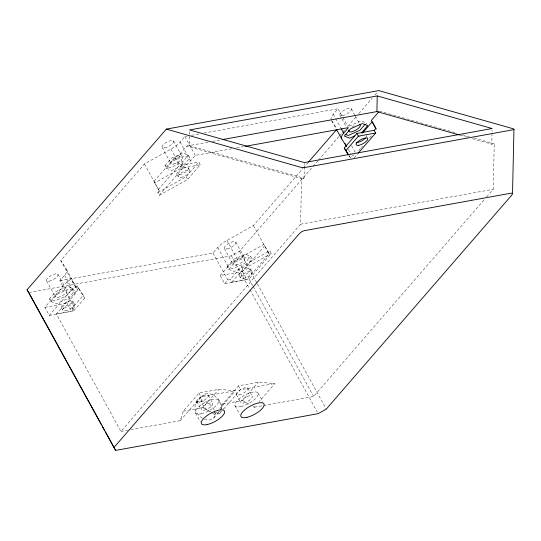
<?xml version="1.0" encoding="UTF-8"?>
<svg xmlns="http://www.w3.org/2000/svg" width="541" height="541" viewBox="0 0 541 541"><rect width="100%" height="100%" fill="white"/><g stroke="black" fill="none" stroke-linecap="round" stroke-linejoin="round"><path stroke-width="0.41" stroke-dasharray="2.71 2.03" d="M189.492 131.598L189.181 145.617L304.049 178.232L304.38 163.389M44.835 307.322L67.064 303.291L74.983 294.162A16.433 5.782 -28.8 0 0 76.957 288.36L71.162 279.352L67.111 281.631L44.835 307.322L49.285 315.41L71.554 289.719L75.605 287.44L77.079 285.749L78.56 288.441L56.399 314.003L120.947 431.414L300.566 224.224L301.58 178.679L186.713 146.063L178.686 155.321L174.628 157.6L153.942 181.465L159.27 190.932L157.81 192.637L159.284 195.321L187.653 179.402L200.312 164.795L198.831 162.097L181.546 165.235L183.027 167.933L159.284 195.321M486.596 196.944L493.23 189.289L494.244 143.75L491.776 144.197L492.087 130.178M130.827 429.622L180.227 420.668L183.189 411.234L199.02 392.976L218.78 389.392L235.389 390.663L219.139 409.402M212.714 413.209L214.811 414.399L219.747 413.5L220.491 411.146M220.735 410.362L222.716 404.073L238.54 385.814L258.3 382.23L274.909 383.495L259.207 401.611M75.605 287.44L60.788 260.485L144.454 163.97L170.942 149.113A16.433 5.782 -28.8 0 0 180.153 141.999L184.9 136.521L187.389 136.068M49.285 315.41L71.513 311.379L74.678 307.728L59.855 280.765L64.602 275.288A16.433 5.782 -28.8 0 0 66.584 269.486L60.788 260.485M49.427 298.909L55.757 291.606L67.476 286.399L72.873 288.502L74.354 291.193L68.024 298.497L56.298 303.704L50.908 301.601L49.427 298.909L54.817 301.006L66.536 295.805L72.873 288.502M164.971 165.614L171.308 158.31L183.027 153.11L188.417 155.213L189.905 157.904L183.568 165.208L171.849 170.415L166.459 168.312L164.971 165.614L170.368 167.717L182.087 162.516L188.417 155.213M50.908 301.601L57.238 294.297L68.964 289.097L74.354 291.193M166.459 168.312L172.789 161.008L184.508 155.808L189.905 157.904M158.385 189.553L179.078 165.688L183.129 163.409L178.686 155.321M181.546 165.235L183.129 163.409M153.942 181.465L154.827 182.844L181.316 167.981A16.433 5.782 -28.8 0 0 190.527 160.873L195.281 155.395L231.704 148.789M56.399 314.003L73.691 310.872L72.21 308.174L83.287 295.393L77.079 285.749M157.81 192.637L186.172 176.718L198.831 162.097M73.691 310.872L84.768 298.091L83.287 295.393M59.855 280.765L212.998 252.999L217.746 247.521A16.433 5.782 -28.8 0 1 226.963 240.414L253.452 225.55L302.987 168.407M331.315 120.034A16.433 5.782 -28.8 0 1 333.297 114.232L338.044 108.755L342.433 116.741M303.542 167.771L307.944 162.692M28.822 292.546L231.365 255.825L239.474 251.274L312.434 167.115M312.989 166.472L317.966 160.738M318.514 160.102L338.97 136.508M339.518 135.872L345.05 129.495M347.809 126.303L356.654 116.105M358.866 113.556L372.134 98.252M374.899 95.06L377.659 91.875M227.267 266.666L233.604 259.362L245.323 254.155L250.713 256.258L252.194 258.95L245.864 266.253L234.145 271.46L228.748 269.357L227.267 266.666L232.657 268.762L244.383 263.562L250.713 256.258M220.207 275.525L228.126 266.395A16.433 5.782 -28.8 0 1 237.337 259.281L263.825 244.424L269.161 253.891L246.885 279.582L224.657 283.612L220.207 275.525L242.442 271.494L264.711 245.803M228.748 269.357L235.085 262.054L246.804 256.853L252.194 258.95M224.657 283.612L227.822 279.961L230.29 279.514L241.374 266.733L269.743 250.814L271.224 253.513L249.063 279.075L231.771 282.206L230.29 279.514M231.771 282.206L242.855 269.425L271.224 253.513M269.161 253.891L268.268 252.512L269.743 250.814M358.717 150.587L360.894 148.072M361.435 147.443L362.524 146.192M369.604 138.023L371.782 135.514M354.159 157.844L357.473 154.023M180.227 420.668L200.806 396.932L235.389 390.663M196.2 403.079L202.537 395.775M183.189 411.234L202.949 407.65L218.78 389.392M214.811 414.399L216.975 411.897M213.837 417.855L219.639 411.16M219.747 413.5L223 409.753M223.541 409.131L240.326 389.763L274.909 383.495M222.716 404.073L242.476 400.489L258.3 382.23M252.938 406.44L254.331 407.231L255.954 405.358M254.331 407.231L313.611 396.485L484.384 199.494M353.963 154.861L351.941 155.997L350.467 157.695L349.134 155.632M349.148 126.073L360.874 120.866L366.264 122.969L367.001 124.315M183.027 167.933L200.312 164.795M191.528 135.318L198.973 133.972M203.943 133.066L338.044 108.755M186.713 146.063L209.117 142.006M212.437 141.404L219.916 140.045M236.667 147.889L243.288 146.692M301.58 178.679L304.049 178.232M300.566 224.224L493.23 189.289M72.21 308.174L74.678 307.728M120.947 431.414L127.534 430.223M379.376 111.135L457.03 133.187M462.697 134.79L469.169 136.63M474.017 138.009L494.244 143.75M460.222 135.243L467.505 137.306M472.361 138.685L491.776 144.197M242.476 400.489L250.145 404.851M202.949 407.65L212.018 412.81M331.761 120.724L336.671 128.345M348.844 155.571L351.508 159.703M78.56 288.441L84.768 298.091M351.38 108.782L355.018 115.395M355.423 116.132L360.272 124.957M367.312 137.759L366.203 135.737A6.573 2.313 -28.8 0 1 366.331 136.352M342.832 117.465L347.62 126.175M339.917 115.206L341.533 118.148M341.939 118.885L346.382 126.973M351.542 145.637L355.18 152.258M333.297 114.232L335.292 117.864M335.69 118.587L340.877 128.028M348.303 149.384L351.129 154.53M331.714 120.758L336.11 128.744M253.452 225.55L268.268 252.512M184.9 136.521L195.281 155.395M235.829 242.07L244.721 258.246M250.652 269.026L252.133 271.724M180.153 141.999L190.527 160.873M239.474 251.274L256.914 282.997M257.32 283.734L326.257 409.131M173.533 141.025L182.432 157.201M188.356 167.981L189.837 170.672M249.063 279.075L252.715 285.722M253.12 286.46L313.611 396.485M226.963 240.414L237.337 259.281M241.374 266.733L242.855 269.425M242.442 271.494L246.885 279.582M231.365 255.825L249.617 289.016M250.023 289.753L317.337 412.201M170.942 149.113L181.316 167.981M186.172 176.718L187.653 179.402M174.628 157.6L179.078 165.688M224.366 248.495L233.259 264.677M239.19 275.457L240.671 278.155M217.746 247.521L228.126 266.395M162.07 147.456L170.963 163.632M176.893 174.412L178.374 177.103M212.998 252.999L227.822 279.961M144.454 163.97L159.27 190.932M258.003 392.982L262.743 401.611M247.819 388.107L252.268 396.195M236.356 394.538L240.806 402.626M235.071 405.845L239.819 414.474M218.483 400.144L223.223 408.773M208.299 395.275L212.748 403.363M196.836 401.706L201.286 409.794M195.551 413.006L200.298 421.635M66.584 269.486L76.957 288.36M64.602 275.288L74.983 294.162M67.111 281.631L71.554 289.719M57.988 274.314L66.881 290.49M72.812 301.269L74.293 303.968M67.064 303.291L71.513 311.379M46.526 280.745L55.419 296.921M61.343 307.701L62.83 310.399M238.54 385.814L240.326 389.763M199.02 392.976L200.806 396.932M359.217 137.008A6.573 2.313 -28.8 0 1 360.232 136.474M219.707 411.052A11.503 7.797 40.9 0 1 214.121 412.688M210.862 411.884A11.503 7.797 40.9 0 1 201.468 397.946A11.503 7.797 40.9 0 1 214.845 396.039A11.503 7.797 40.9 0 1 220.167 410.551M351.846 127.121A6.573 2.313 -28.8 0 1 354.815 125.458M214.709 411.397A11.503 7.797 40.9 0 1 203.213 418.599M202.577 418.247A11.503 7.797 40.9 0 1 197.33 402.037A11.503 7.797 40.9 0 1 214.27 410.146M235.829 265.11A6.573 2.313 -28.8 0 0 244.85 258.855A6.573 2.313 -28.8 0 0 236.295 260.41A6.573 2.313 -28.8 0 0 235.829 265.11M201.347 413.75A13.146 4.626 -28.8 0 0 218.747 401.03A13.146 4.626 -28.8 0 0 200.954 404.952A13.146 4.626 -28.8 0 0 201.347 413.75M199.73 402.078A6.573 2.313 -28.8 0 0 208.434 395.714A6.573 2.313 -28.8 0 0 199.541 397.676A6.573 2.313 -28.8 0 0 199.73 402.078M57.982 297.354A6.573 2.313 -28.8 0 0 67.01 291.099A6.573 2.313 -28.8 0 0 58.455 292.654A6.573 2.313 -28.8 0 0 57.982 297.354M239.257 394.91A6.573 2.313 -28.8 0 0 247.954 388.553A6.573 2.313 -28.8 0 0 239.061 390.514A6.573 2.313 -28.8 0 0 239.257 394.91M241.753 275.896A6.573 2.313 -28.8 0 0 250.781 269.641A6.573 2.313 -28.8 0 0 242.226 271.197A6.573 2.313 -28.8 0 0 241.753 275.896M226.929 248.934A6.573 2.313 -28.8 0 0 235.957 242.679A6.573 2.313 -28.8 0 0 227.403 244.234A6.573 2.313 -28.8 0 0 226.929 248.934M49.089 281.178A6.573 2.313 -28.8 0 0 58.117 274.923A6.573 2.313 -28.8 0 0 49.562 276.478A6.573 2.313 -28.8 0 0 49.089 281.178M180.937 177.536A6.573 2.313 -28.8 0 0 189.965 171.287A6.573 2.313 -28.8 0 0 181.411 172.836A6.573 2.313 -28.8 0 0 180.937 177.536M63.912 308.14A6.573 2.313 -28.8 0 0 72.94 301.885A6.573 2.313 -28.8 0 0 64.379 303.44A6.573 2.313 -28.8 0 0 63.912 308.14M173.533 164.065A6.573 2.313 -28.8 0 0 182.56 157.81A6.573 2.313 -28.8 0 0 173.999 159.365A6.573 2.313 -28.8 0 0 173.533 164.065M243.234 278.595A6.573 2.313 -28.8 0 0 252.262 272.339A6.573 2.313 -28.8 0 0 243.707 273.888A6.573 2.313 -28.8 0 0 243.234 278.595M204.18 410.166A6.573 2.313 -28.8 0 0 212.884 403.802A6.573 2.313 -28.8 0 0 203.984 405.764A6.573 2.313 -28.8 0 0 204.18 410.166M342.48 115.646A6.573 2.313 -28.8 0 0 351.508 109.39A6.573 2.313 -28.8 0 0 342.953 110.946A6.573 2.313 -28.8 0 0 342.48 115.646M179.463 174.851A6.573 2.313 -28.8 0 0 188.484 168.596A6.573 2.313 -28.8 0 0 179.93 170.151A6.573 2.313 -28.8 0 0 179.463 174.851M164.64 147.889A6.573 2.313 -28.8 0 0 173.668 141.634A6.573 2.313 -28.8 0 0 165.106 143.189A6.573 2.313 -28.8 0 0 164.64 147.889M65.393 310.838A6.573 2.313 -28.8 0 0 74.421 304.583A6.573 2.313 -28.8 0 0 65.867 306.132A6.573 2.313 -28.8 0 0 65.393 310.838M243.7 402.998A6.573 2.313 -28.8 0 0 252.404 396.641A6.573 2.313 -28.8 0 0 243.504 398.602A6.573 2.313 -28.8 0 0 243.7 402.998M240.867 406.582A13.146 4.626 -28.8 0 0 258.267 393.868A13.146 4.626 -28.8 0 0 240.475 397.791A13.146 4.626 -28.8 0 0 240.867 406.582"/><path stroke-width="0.81" d="M459.417 135.013L376.901 111.581L377.253 95.919L189.526 129.948L304.4 162.564L492.121 128.528L377.253 95.919M166.344 129.116L300.715 167.264A3.287 0.757 1.3 0 0 305.354 167.433L512.841 129.82A3.287 0.757 1.3 0 0 513.139 128.751L378.768 90.597L166.344 129.116L27.05 289.793L115.605 450.403L318.149 413.676L326.257 409.131L511.982 194.861L512.523 193.563L513.95 129.319M308.492 162.057L336.563 129.671M346.598 146.523L341.696 138.909A16.433 5.782 -28.8 0 1 343.67 133.106L348.418 127.629L244.945 146.388M348.404 154.882L344.259 148.051L356.918 133.444L374.21 130.307L375.792 128.481L371.349 120.393L378.842 111.75M365.209 124.187L359.934 130.273L348.208 135.473L345.131 134.276M345.74 150.743L358.406 136.136L375.691 133.005L374.21 130.307M361.415 132.964L367.745 125.661L362.355 123.564L350.629 128.765L344.299 136.068L349.689 138.171L354.822 135.892M362.436 133.079L372.235 121.772L376.279 129.123M358.027 153.387L375.691 133.005M113.833 447.644L299.234 233.773L301.54 231.819L303.947 230.743L511.428 193.123L512.523 193.563M222.405 139.592L376.901 111.581M344.259 148.051L348.248 154.253M27.05 289.793L28.822 292.546M356.918 133.444L358.406 136.136M341.276 128.751L343.67 133.106M345.097 143.554L346.693 146.462M336.509 129.468L341.696 138.909M29.228 293.283L101.41 424.584M102.222 426.058L104.656 430.48M105.468 431.961L115.605 450.403M359.751 124.558A6.573 2.313 -28.8 0 1 355.038 130.523A6.573 2.313 -28.8 0 1 348.952 129.982M365.412 138.056A6.573 2.313 -28.8 0 1 356.134 142.716M207.271 424.536A13.146 4.626 -28.8 0 0 224.677 411.816A13.146 4.626 -28.8 0 0 206.885 415.738A13.146 4.626 -28.8 0 0 207.271 424.536M246.797 417.368A13.146 4.626 -28.8 0 0 264.197 404.648A13.146 4.626 -28.8 0 0 246.405 408.577A13.146 4.626 -28.8 0 0 246.797 417.368M358.784 145.306A6.573 2.313 -28.8 0 0 367.812 139.051A6.573 2.313 -28.8 0 0 359.258 140.599A6.573 2.313 -28.8 0 0 358.784 145.306"/></g></svg>
